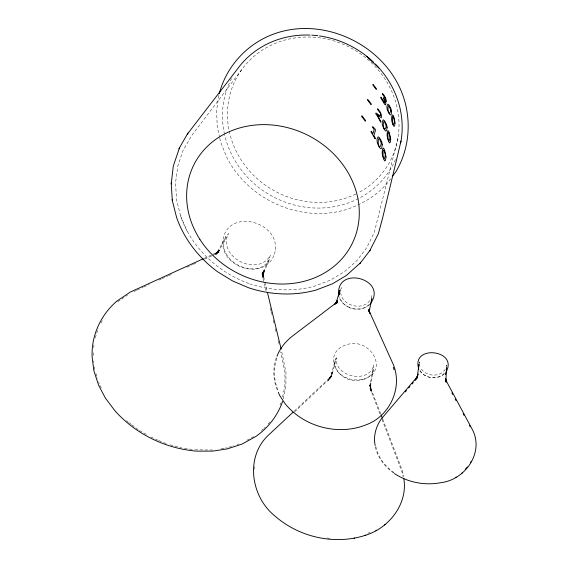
<?xml version="1.0" encoding="UTF-8"?>
<svg xmlns="http://www.w3.org/2000/svg" width="568" height="568" viewBox="0 0 568 568"><rect width="100%" height="100%" fill="white"/><g stroke="black" fill="none" stroke-linecap="round" stroke-linejoin="round"><path stroke-width="0.43" stroke-dasharray="2.84 2.13" d="M274.408 254.208C284.064 222.322 226.944 206.006 222.777 241.102C220.718 268.245 265.256 281.621 274.493 253.797M446.221 366.821L446.363 365.096L446.15 366.928M93.308 352.692L93.195 356.647M93.734 347.694L94.018 344.357M419.66 363.825L419.851 361.958L419.631 363.669M218.857 95.367L216.656 110.149L217.175 125.975L219.546 137.207M275.21 250.254L275.288 249.863M371.344 298.356L371.926 295.765L371.316 297.98M282.594 396.975L284.845 386.417L284.959 372.58L280.72 351.819M283.198 398.85L285.874 386.425L286.002 372.452L281.302 349.746M397.948 138.159L374.298 232.276L366.85 247.556L356.64 260.882L344.861 271.355L330.555 280.088L314.906 286.066C293.642 291.952 270.922 290.823 250.041 283.922L249.92 283.872M340.715 289.992L341.297 287.72L340.814 289.417M95.246 337.91L98.264 328.382M276.275 357.847C272.569 368.774 272.995 381.192 278.036 391.629M276.857 358.089C273.151 368.987 273.691 381.362 278.789 391.728M279.988 404.977L281.139 402.605M100.841 323.149L102.559 320.245M445.205 369.235C439.944 378.118 424.615 376.414 420.483 367.475M390.706 178.686C380.382 193.297 364.535 203.174 347.85 209.038L347.637 209.102C301.395 223.948 247.655 199.908 226.419 156.555L220.455 141.524L219.731 138.067M241.755 69.608L191.608 135.653L182.939 150.705L177.819 165.948L175.533 182.882L176.556 199.908L180.716 216.422C191.778 248.173 218.566 272.903 250.041 283.922M267.982 424.118L270.723 420.682M369.754 300.664C362.185 310.966 342.284 305.953 340.743 293.038M444.425 373.219L441.79 375.512L437.623 377.223M368.696 304.682C361.149 313.046 342.277 308.474 339.721 297.064M294.508 410.877L330.555 376.96L328.474 379.495L331.137 375.37L329.788 377.997L332.053 372.111L331.336 374.83L335.574 358.571L334.907 360.971C331.932 380.794 370.293 387.802 373.709 368.717L370.514 386.29L370.712 383.414L370.868 388.441M294.345 412.084L331.03 377.479L328.212 380.908L331.712 375.753L330.399 378.295L332.685 372.338L331.989 374.958L336.448 357.776C333.92 376.904 369.356 384.5 373.78 364.94L369.839 386.212L370.024 383.435L370.371 389.797L369.74 385.53L371.202 391.423L369.981 388.079L380.148 414.512M369.974 304.37C364.216 310.078 354.801 310.582 347.829 306.926M261.422 430.494L263.367 428.911M264.014 428.378L265.306 427.321M444.325 373.993C441.187 376.804 436.92 377.862 432.78 377.663M117.611 301.892L127.452 295.211M246.995 440.235L253.797 436.6M362.519 379.708C390.933 371.536 370.144 336.661 346.892 344.648C319.223 353.161 339.763 387.291 362.696 379.651M134.034 291.526L136.441 290.425M137.243 290.056L142.852 287.486M143.654 287.117L149.256 284.547M158.877 280.138L161.276 279.037M162.079 278.668L167.688 276.098M168.49 275.728L172.494 273.897M186.915 267.279L192.524 264.709M193.326 264.34L195.726 263.24M204.537 259.2L211.75 255.891M212.553 255.522L219.056 252.164L215.506 254.528L218.687 251.915L215.939 254.663L219.603 250.296L217.622 253.342L228.414 233.583C217.111 257.119 257.758 277.475 270.382 255.394L262.544 273.364L263.942 270.077L262.217 275.487L262.934 271.838L262.359 277.354L262.331 273.265L262.934 278.434L261.77 272.683L266.527 292.683M204.168 258.348L212.191 254.691M212.993 254.322L218.659 251.368L215.009 253.804L218.14 251.226L215.315 254.073L218.929 249.771L216.884 252.916L225.858 236.515C213.873 260.137 256.999 282.069 269.63 259.249L263.296 273.748L264.745 270.347L263.041 275.686L263.793 271.916L263.232 277.361L263.204 273.144L263.545 276.985L262.615 272.384L264.716 281.231M367.865 533.316L370.166 532.301M228.84 447.264L233.86 445.639M237.204 444.559L238.879 444.013M221.222 448.72L224.616 448.195M225.468 448.067L227.164 447.811M435.365 377.713C429.557 378.203 423.373 375.888 419.908 371.067M212.73 450.012L195.321 449.813M184.38 448.329L188.59 448.897M189.428 449.011L194.476 449.7M327.097 537.988L330.519 538.485M430.317 377.372C425.837 376.719 421.193 373.261 419.709 369.846M170.187 444.808L181.859 447.989M158.003 440.221L150.868 437.012M158.813 440.555L162.831 442.224M163.634 442.557L166.857 443.899M139.543 430.523L147.843 435.287M339.607 298.527L342.987 303.397L347.893 306.961M126.465 420.71L128.517 422.272M129.206 422.791L131.258 424.36M131.939 424.878L138.791 430.09M393.993 472.633C385.182 466.307 377.692 457.133 375.796 446.235M393.716 473.123C384.579 466.555 376.797 456.913 375.171 445.518M99.968 385.402L101.949 389.165M180.397 215.677L187.206 231.382M380.808 414.15L370.606 387.731L371.862 391.167L370.592 386.538M382.725 419.106L402.662 471.326L403.592 476.921M382.051 419.468L401.903 471.61L402.698 476.247M95.942 373.524L97.568 378.558M98.647 381.909L99.194 383.592M264.929 282.083L267.209 291.505M270.233 308.112L270.844 310.682M271.05 311.541L271.873 314.97M273.109 320.111L274.138 324.392M275.168 328.68L276.197 332.962M278.043 340.679L279.073 344.961M370.414 385.352L371.053 389.691M93.72 360.872L93.926 362.561M94.444 366.786L94.863 370.166M254.201 466.647L254.237 469.31M395.52 159.466A91.512 84.788 30.1 0 1 359.246 198.161M358.486 198.559A91.512 84.788 30.1 0 1 224.708 135.212M224.516 134.353A91.512 84.788 30.1 0 1 231.709 78.221M355.809 194.057A87.358 81.046 30.3 0 1 227.441 114.835A87.358 81.046 30.3 0 1 354.901 50.211A87.358 81.046 30.3 0 1 358.138 192.871"/><path stroke-width="0.85" d="M418.886 366.147L419.077 364.4L417.146 377.188L417.778 375.256L416.046 379.019L417.586 376.385L381.412 418.793C375.938 426.39 373.183 436.245 375.171 445.518M339.344 294.806L340.019 290.22L335.78 303.752L337.3 300.642L336.192 302.9M445.575 374.603L445.717 372.871M171.259 183.89L173.283 166.062L179.545 147.694M418.218 374.802L418.346 373.95M446.42 369.42L446.618 367.666L445.866 380.652L445.667 378.615L446.327 381.909L445.646 379.772L472.817 430.43C483.964 453.264 464.823 479.818 440.981 482.672L440.661 482.722C424.814 485.711 407.867 482.473 394.405 473.527M401.015 141.056L382.74 217.53L378.359 233.739L369.711 250.843M282.623 401.32C277.695 415.691 267.968 428.123 255.465 436.7L242.018 444.084L227.271 448.897L212.716 451.113L196.812 451.141C165.693 448.685 135.731 434.137 114.949 410.792L105.407 398.125L98.605 385.225L93.812 370.528L92.13 356.889C91.157 335.66 100.82 314.715 116.98 301.04L130.392 292.016L203.365 258.717M219.276 93.67C224.651 72.917 237.971 54.812 255.82 43.033L256.303 42.749C312.514 6.291 394.448 43.935 406.56 108.985L406.638 109.503C410.55 130.661 407.022 152.941 396.017 171.5L392.254 176.612M371.273 300.728L371.855 298.583L369.165 311.584L369.321 309.077L369.342 311.839M417.274 377.798L417.622 377.031M277.006 356.278C280.116 347.793 286.229 340.779 293.372 335.39L337.087 302.176L334.779 304.192L337.115 301.658L335.447 303.802M336.902 301.473L335.972 303.049M187.291 134.197L237.296 69.218A91.512 84.788 30.1 0 1 310.007 35.081M178.877 148.873L187.958 133.018M445.986 372.154C458.887 349.682 410.707 344.194 418.801 369.108M470.439 462.65L471.397 461.216M417.139 378.032L415.038 380.603M171.188 182.633L172.296 200.554L176.719 217.871C184.458 239.597 199.169 258.284 217.714 271.852L232.688 280.997L248.72 287.813C270.368 294.969 293.926 296.155 315.978 290.085L332.401 283.851L346.48 275.381L360.495 262.806M359.721 263.815L370.514 249.785M467.542 466.939L465.185 469.338M405.296 391.906L406.44 390.571M408.733 387.916L409.883 386.588M412.169 383.925L413.319 382.598M364.968 535.397L365.785 535.184C389.243 527.885 408.023 503.731 403.82 478.625M293.209 412.084L268.572 435.017C244.765 457.084 250.928 497.149 275.281 516.284L275.835 516.781C300.096 537.562 335.297 545.266 365.785 535.184M369.974 304.37C389.577 278.796 334.389 264.319 338.748 296.155M336.796 303.17L337.413 302.673M384.522 524.924L385.495 524.278M455.657 477.39L456.132 477.07M461.777 473.286L462.338 472.917M375.824 530.753L376.683 530.185M354.056 538.265L354.702 538.095M366.772 56.523L378.884 67.99M361.844 115.638L365.622 120.544L365.373 121.261L361.596 116.348M367.673 99.286L371.273 104.022L371.053 104.682L367.439 99.94M373.02 84.284L376.47 88.856L376.257 89.46L372.807 84.888M451.865 392.95L452.703 394.49M455.209 399.105L456.047 400.646M463.147 413.738L463.985 415.279M469.416 425.297L470.254 426.838M446.072 382.221L445.454 380.737M278.356 392.374L279.612 395.356L285.044 403.614C303.617 426.71 337.52 435.812 365.174 425.169L365.771 424.914C390.692 416.181 404.004 385.345 391.955 361.567L368.653 309.808L369.924 313.451L369.065 310.071L369.349 312.088M381.128 414.974L382.406 418.275M393.269 367.354L394.085 369.704M267.414 292.364L281.096 348.894M172.232 199.404L172.296 200.554M311.747 35.166A91.512 84.788 30.1 0 1 317.839 35.713M319.571 35.947A91.512 84.788 30.1 0 1 373.432 62.139M375.313 63.985A91.512 84.788 30.1 0 1 400.696 142.795M394.426 121.162C392.112 133.594 391.281 106.166 394.426 121.162M390.088 137.357C387.568 150.719 386.801 121.729 390.088 137.357M385.367 154.957C382.626 169.378 381.93 138.656 385.367 154.957M395.03 123.043L394.575 126.011L393.851 126.359C389.215 119.436 392.935 106.528 395.03 123.043M391.593 111.676L391.118 114.594L390.351 114.921A3.99 0.944 66.9 0 1 389.023 113.309L387.958 111.229A3.955 0.937 66.9 0 1 387 108.346L386.915 105.968L387.873 104.185L389.045 105.137L390.578 107.956A3.926 0.923 66.8 0 1 391.522 110.803L391.593 111.676M390.72 139.295L390.223 142.476L389.449 142.916C387.553 139.373 386.112 134.651 387.823 130.775L388.363 130.775L389.336 132.685L390.72 139.295M387.12 127.552L386.595 130.69L385.771 131.101A4.153 1.029 67 0 1 384.38 129.468L383.265 127.317A4.118 1.022 67 0 1 382.264 124.3L382.193 121.765L383.222 119.805L384.458 120.743L386.062 123.654A4.09 1.001 66.9 0 1 387.049 126.628L387.12 127.552M386.034 156.96L385.487 160.396L384.657 160.936C382.562 157.251 381.178 152.245 382.988 148.177L383.563 148.127L384.593 150.066L386.034 156.96M382.25 144.826L381.668 148.205L380.787 148.717A4.324 1.122 67.1 0 1 379.317 147.062L378.153 144.833A4.288 1.115 67.1 0 1 377.109 141.673L377.053 138.968L378.16 136.803L379.467 137.726L381.149 140.729A4.26 1.093 67.1 0 1 382.179 143.846L382.25 144.826M380.666 114.942L380.07 115.815L375.966 113.004L375.718 113.785L377.606 116.27L380.674 122.184L380.865 121.538L377.116 114.708L381.355 117.824C382.264 114.644 379.829 110.994 377.613 108.758C377.443 110.824 380.993 112.258 380.666 114.942M390.777 110.49C387.774 120.828 386.439 96.091 390.777 110.49M386.261 126.344C383.01 137.555 381.753 111.25 386.261 126.344M381.341 143.597C377.812 155.795 376.655 127.743 381.341 143.597M385.516 99.748C384.799 101.402 383.656 96.169 383.315 98.023L384.848 101.494L384.657 102.858L380.979 97.128L380.745 97.852L384.458 104.001A4.771 1.129 66.7 0 0 385.473 104.824C387.099 103.412 383.024 98.371 386.233 101.956L386.46 100.898L385.551 98.136L384.181 95.396L382.484 93.535C382.399 95.587 385.771 97.128 385.516 99.748M375.228 138.145L375.036 138.769L371.018 131.833L371.216 131.208L372.878 133.657L374.149 129.603L372.501 127.175L372.679 126.628L374.766 128.581L375.555 130.093L373.872 135.546L375.228 138.145M199.879 239.362A88.416 77.383 26.5 0 0 349.306 248.812A88.416 77.383 26.5 0 0 269.694 124.818A88.416 77.383 26.5 0 0 199.879 239.362"/></g></svg>
